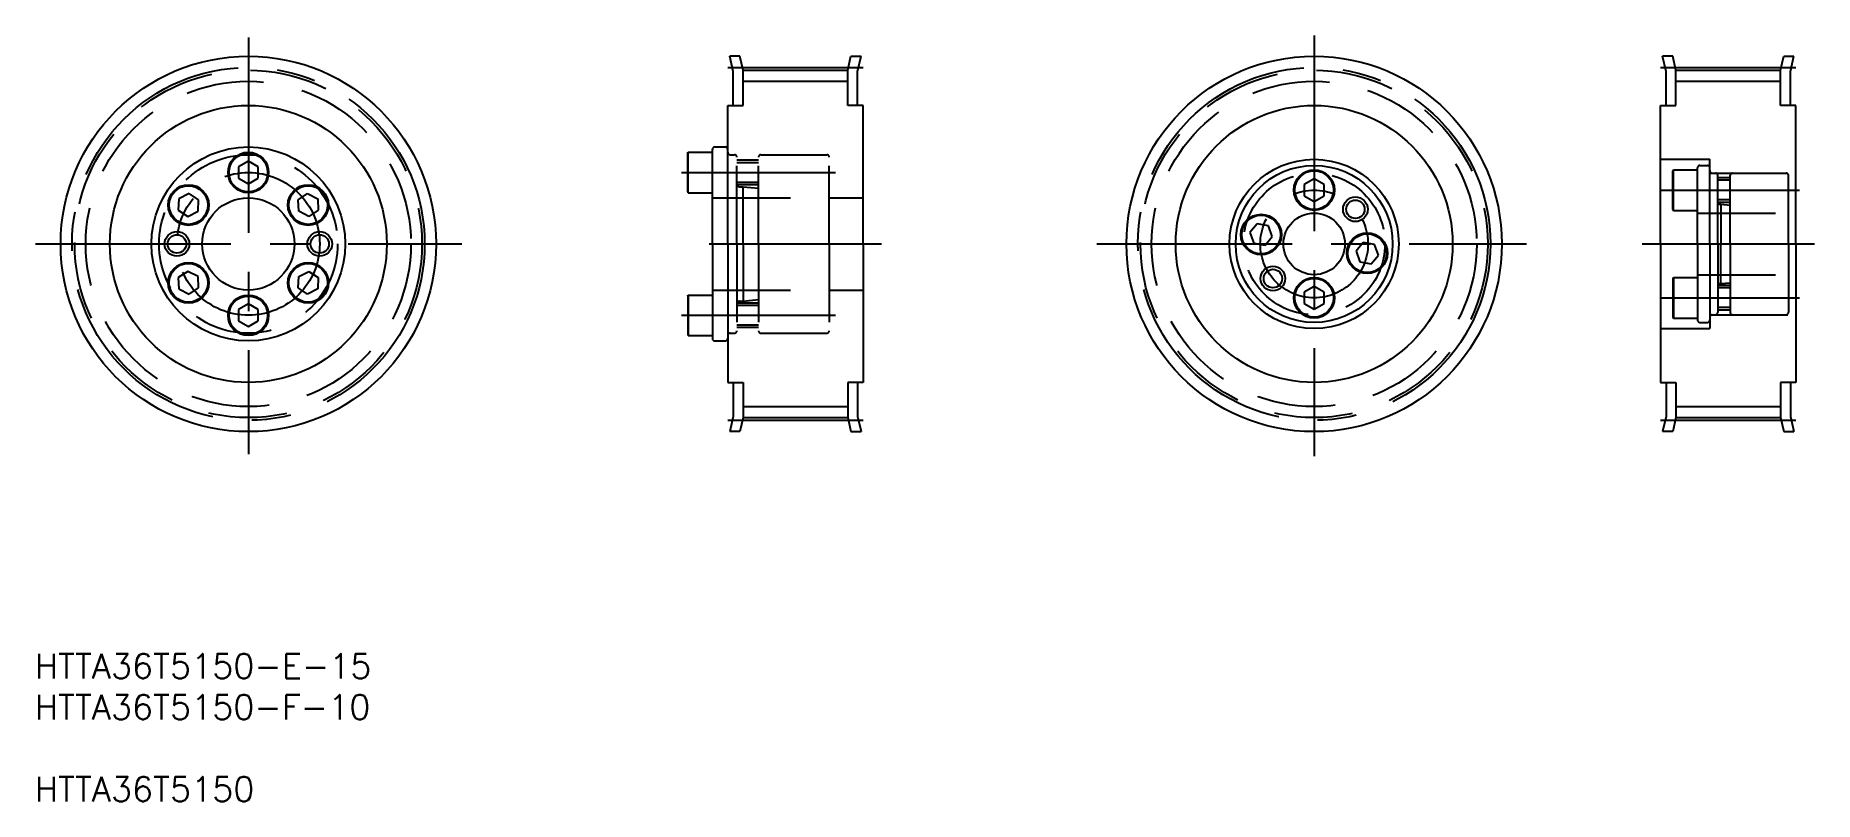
# Model space of a CAD drawing. Extents: x 15 to 304, y 12 to 136.
import ezdxf

# ---------------------------------------------------------------- set-up
doc = ezdxf.new("R2010")
doc.units = 0
doc.header["$PDMODE"] = 1
doc.linetypes.add('CENTER', pattern=[50.8, 31.75, -6.35, 6.35, -6.35])
doc.linetypes.add('DASHED', pattern=[19.05, 12.7, -6.35])
doc.layers.get('0').update_dxf_attribs({"linetype": 'CONTINUOUS'})
doc.layers.add('CENTER', color=1, linetype='CENTER')
doc.styles.add('MISUMI', font='txt.shx')

# ---------------------------------------------------------------- blocks, each defined once
blk = doc.blocks.new('*U5')
at = {"color": 7, "linetype": 'CONTINUOUS', "style": 'MISUMI'}
for s, p in [('HTTA36T5150-E-15', (15.05, 31.56)), ('HTTA36T5150-F-10', (15.05, 24.9)), ('HTTA36T5150', (15.05, 11.56))]:
    blk.add_text(s, height=4, dxfattribs=at).set_placement(p)

msp = doc.modelspace()

# ---------------------------------------------------------------- linework, layer by layer
at = {"color": 7, "linetype": 'CONTINUOUS'}
for p, q in [((128.54, 130.18), (127.96, 132.64)), ((129.61, 132.64), (127.96, 132.64)), ((128.54, 124.64), (128.54, 130.18)), ((130.14, 130.37), (129.61, 132.64)), ((130.14, 124.64), (130.14, 130.37)), ((130.14, 130.37), (147.14, 130.37)), ((147.14, 130.37), (147.67, 132.64)), ((147.14, 124.64), (147.14, 130.37)), ((147.67, 132.64), (149.32, 132.64)), ((148.74, 130.18), (149.32, 132.64)), ((148.74, 124.64), (148.74, 130.18)), ((280.15, 130.18), (279.58, 132.64)), ((281.22, 132.64), (279.58, 132.64)), ((280.15, 124.64), (280.15, 130.18)), ((281.75, 130.37), (281.22, 132.64)), ((281.75, 124.64), (281.75, 130.37)), ((281.75, 130.37), (298.75, 130.37)), ((298.75, 130.37), (299.29, 132.64)), ((298.75, 124.64), (298.75, 130.37)), ((299.29, 132.64), (300.93, 132.64)), ((300.35, 130.18), (300.93, 132.64)), ((300.35, 124.64), (300.35, 130.18)), ((127.64, 102.14), (127.64, 124.64)), ((127.64, 124.64), (130.14, 124.64)), ((149.64, 124.64), (147.14, 124.64)), ((149.64, 102.14), (149.64, 124.64)), ((279.25, 102.14), (279.25, 124.64)), ((279.25, 124.64), (281.75, 124.64)), ((301.25, 124.64), (298.75, 124.64)), ((301.25, 102.14), (301.25, 124.64)), ((121.14, 116.88), (121.23, 117.04)), ((121.14, 110.61), (121.14, 116.88)), ((121.23, 110.44), (121.23, 117.04)), ((121.23, 117.04), (125.14, 117.04)), ((125.14, 102.14), (125.14, 117.49)), ((125.14, 110.44), (125.14, 117.04)), ((125.14, 111.74), (125.14, 115.74)), ((125.54, 117.89), (127.24, 117.89)), ((127.64, 102.14), (127.64, 117.49)), ((49.73, 115.59), (48.13, 114.67)), ((48.13, 114.67), (48.13, 112.82)), ((48.13, 112.82), (49.73, 111.9)), ((51.33, 114.67), (49.73, 115.59)), ((49.73, 111.9), (51.33, 112.82)), ((50.53, 115.13), (50.53, 115.13)), ((50.93, 114.9), (50.93, 114.9)), ((51.33, 112.82), (51.33, 114.67)), ((40.1, 110.31), (38.45, 109.47)), ((41.65, 109.3), (40.1, 110.31)), ((57.81, 109.3), (59.36, 110.31)), ((59.36, 110.31), (61.01, 109.47)), ((121.14, 110.61), (121.23, 110.44)), ((121.23, 110.44), (125.14, 110.44)), ((222.95, 112.74), (221.35, 111.82)), ((221.35, 111.82), (221.35, 109.97)), ((221.35, 109.97), (222.95, 109.05)), ((224.55, 111.82), (222.95, 112.74)), ((222.95, 109.05), (224.55, 109.97)), ((224.55, 109.97), (224.55, 111.82)), ((38.45, 109.47), (38.35, 107.62)), ((38.35, 107.62), (39.9, 106.62)), ((39.9, 106.62), (41.55, 107.46)), ((41.55, 107.46), (41.65, 109.3)), ((57.91, 107.46), (57.81, 109.3)), ((59.55, 106.62), (57.91, 107.46)), ((61.1, 107.62), (59.55, 106.62)), ((61.01, 109.47), (61.1, 107.62)), ((213.7, 105.4), (212.51, 103.98)), ((215.52, 105.08), (213.7, 105.4)), ((216.15, 103.34), (215.52, 105.08)), ((125.14, 102.14), (125.14, 86.79)), ((127.64, 102.14), (127.64, 79.64)), ((149.64, 102.14), (149.64, 79.64)), ((212.51, 103.98), (213.15, 102.25)), ((213.15, 102.25), (214.97, 101.93)), ((214.97, 101.93), (216.15, 103.34)), ((230.94, 102.36), (229.75, 100.95)), ((232.76, 102.04), (230.94, 102.36)), ((233.39, 100.3), (232.76, 102.04)), ((279.25, 102.14), (279.25, 79.64)), ((301.25, 102.14), (301.25, 79.64)), ((229.75, 100.95), (230.38, 99.21)), ((230.38, 99.21), (232.2, 98.89)), ((232.2, 98.89), (233.39, 100.3)), ((39.9, 97.67), (38.35, 96.67)), ((38.35, 96.67), (38.45, 94.82)), ((41.55, 96.83), (39.9, 97.67)), ((41.65, 94.99), (41.55, 96.83)), ((57.81, 94.99), (57.91, 96.83)), ((57.91, 96.83), (59.55, 97.67)), ((59.55, 97.67), (61.1, 96.67)), ((61.1, 96.67), (61.01, 94.82)), ((38.45, 94.82), (40.1, 93.98)), ((40.1, 93.98), (41.65, 94.99)), ((59.36, 93.98), (57.81, 94.99)), ((61.01, 94.82), (59.36, 93.98)), ((121.14, 93.68), (121.23, 93.84)), ((121.14, 93.68), (121.14, 87.41)), ((121.23, 93.84), (125.14, 93.84)), ((121.23, 93.84), (121.23, 87.24)), ((125.14, 93.84), (125.14, 87.24)), ((125.14, 92.54), (125.14, 88.54)), ((222.95, 95.24), (221.35, 94.32)), ((221.35, 94.32), (221.35, 92.47)), ((224.55, 94.32), (222.95, 95.24)), ((224.55, 92.47), (224.55, 94.32)), ((49.73, 92.39), (48.13, 91.47)), ((48.13, 91.47), (48.13, 89.62)), ((51.33, 91.47), (49.73, 92.39)), ((51.33, 89.62), (51.33, 91.47)), ((221.35, 92.47), (222.95, 91.55)), ((222.95, 91.55), (224.55, 92.47)), ((48.13, 89.62), (49.73, 88.7)), ((49.73, 88.7), (51.33, 89.62)), ((121.14, 87.41), (121.23, 87.24)), ((121.23, 87.24), (125.14, 87.24)), ((125.54, 86.39), (127.24, 86.39)), ((127.64, 79.64), (130.14, 79.64)), ((128.54, 79.64), (128.54, 74.1)), ((130.14, 79.64), (130.14, 73.92)), ((147.14, 79.64), (147.14, 73.92)), ((149.64, 79.64), (147.14, 79.64)), ((148.74, 79.64), (148.74, 74.1)), ((279.25, 79.64), (281.75, 79.64)), ((280.15, 79.64), (280.15, 74.1)), ((281.75, 79.64), (281.75, 73.92)), ((298.75, 79.64), (298.75, 73.92)), ((301.25, 79.64), (298.75, 79.64)), ((300.35, 79.64), (300.35, 74.1)), ((128.54, 74.1), (127.96, 71.64)), ((130.14, 73.92), (129.61, 71.64)), ((130.14, 73.92), (147.14, 73.92)), ((147.14, 73.92), (147.67, 71.64)), ((148.74, 74.1), (149.32, 71.64)), ((280.15, 74.1), (279.58, 71.64)), ((281.75, 73.92), (281.22, 71.64)), ((281.75, 73.92), (298.75, 73.92)), ((298.75, 73.92), (299.29, 71.64)), ((300.35, 74.1), (300.93, 71.64)), ((129.61, 71.64), (127.96, 71.64)), ((147.67, 71.64), (149.32, 71.64)), ((281.22, 71.64), (279.58, 71.64)), ((299.29, 71.64), (300.93, 71.64))]:
    msp.add_line(p, q, dxfattribs=at)
at = {"color": 3, "linetype": 'CONTINUOUS'}
for p, q in [((130.14, 128.57), (147.14, 128.57)), ((281.75, 128.57), (298.75, 128.57)), ((130.14, 75.72), (147.14, 75.72)), ((281.75, 75.72), (298.75, 75.72))]:
    msp.add_line(p, q, dxfattribs=at)
at = {"color": 3, "linetype": 'DASHED'}
for p, q in [((128.05, 116.64), (128.74, 116.64)), ((129.14, 102.14), (129.14, 116.24)), ((132.64, 115.74), (129.14, 115.74)), ((132.64, 102.14), (132.64, 116.24)), ((133.04, 116.64), (143.74, 116.64)), ((144.14, 102.14), (144.14, 116.24)), ((279.25, 115.89), (287.25, 115.89)), ((287.25, 113.64), (287.25, 115.89)), ((132.64, 115.34), (129.14, 115.34)), ((281.25, 114.03), (281.35, 114.19)), ((281.25, 107.76), (281.25, 114.03)), ((281.35, 107.59), (281.35, 114.19)), ((281.35, 114.19), (285.25, 114.19)), ((285.25, 102.14), (285.25, 114.49)), ((285.25, 107.59), (285.25, 114.19)), ((285.25, 108.89), (285.25, 112.89)), ((285.65, 114.89), (286.85, 114.89)), ((287.25, 102.14), (287.25, 114.49)), ((287.25, 113.64), (301.25, 113.64)), ((287.66, 113.64), (288.15, 113.64)), ((288.55, 102.14), (288.55, 113.24)), ((290.55, 112.89), (288.55, 112.89)), ((290.55, 102.14), (290.55, 113.24)), ((290.95, 113.64), (299.65, 113.64)), ((300.05, 102.14), (300.05, 113.24)), ((132.64, 112.14), (129.14, 112.14)), ((132.64, 111.74), (129.15, 111.74)), ((129.55, 111.44), (130.14, 111.44)), ((130.14, 111.44), (132.64, 111.19)), ((130.14, 102.14), (130.14, 111.44)), ((290.55, 112.49), (288.55, 112.49)), ((125.14, 109.64), (149.64, 109.64)), ((281.25, 107.76), (281.35, 107.59)), ((281.35, 107.59), (285.25, 107.59)), ((285.25, 108.32), (285.25, 108.32)), ((285.25, 107.14), (300.05, 107.14)), ((290.55, 109.29), (288.55, 109.29)), ((290.55, 108.89), (288.55, 108.89)), ((288.55, 108.59), (289.05, 108.59)), ((289.05, 108.59), (289.05, 102.14)), ((289.05, 108.59), (290.55, 108.44)), ((285.25, 105.23), (285.25, 105.23)), ((127.64, 102.14), (127.64, 86.79)), ((129.14, 102.14), (129.14, 88.04)), ((130.14, 102.14), (130.14, 92.84)), ((132.64, 102.14), (132.64, 88.04)), ((144.14, 102.14), (144.14, 88.04)), ((285.25, 102.14), (285.25, 89.79)), ((287.25, 102.14), (287.25, 89.79)), ((288.55, 102.14), (288.55, 91.04)), ((289.05, 95.69), (289.05, 102.14)), ((290.55, 102.14), (290.55, 91.04)), ((300.05, 102.14), (300.05, 91.04)), ((281.25, 96.53), (281.35, 96.69)), ((281.25, 96.53), (281.25, 90.26)), ((281.35, 96.69), (285.25, 96.69)), ((281.35, 96.69), (281.35, 90.09)), ((285.25, 97.14), (300.05, 97.14)), ((285.25, 96.69), (285.25, 90.09)), ((288.55, 95.69), (289.05, 95.69)), ((289.05, 95.69), (290.55, 95.84)), ((125.14, 94.64), (149.64, 94.64)), ((132.64, 92.54), (129.15, 92.54)), ((129.55, 92.84), (130.14, 92.84)), ((130.14, 92.84), (132.64, 93.09)), ((285.25, 95.39), (285.25, 91.39)), ((290.55, 95.39), (288.55, 95.39)), ((290.55, 94.99), (288.55, 94.99)), ((132.64, 92.14), (129.14, 92.14)), ((281.25, 90.26), (281.35, 90.09)), ((281.35, 90.09), (285.25, 90.09)), ((287.25, 90.64), (287.25, 88.39)), ((287.25, 90.64), (301.25, 90.64)), ((287.66, 90.64), (288.15, 90.64)), ((290.55, 91.79), (288.55, 91.79)), ((290.55, 91.39), (288.55, 91.39)), ((290.95, 90.64), (299.65, 90.64)), ((128.05, 87.64), (128.74, 87.64)), ((132.64, 88.94), (129.14, 88.94)), ((132.64, 88.54), (129.14, 88.54)), ((133.04, 87.64), (143.74, 87.64)), ((279.25, 88.39), (287.25, 88.39)), ((285.65, 89.39), (286.85, 89.39))]:
    msp.add_line(p, q, dxfattribs=at)
at = {"color": 7, "linetype": 'CONTINUOUS'}
for centre, radius in [((49.73, 102.14), 30.5), ((222.95, 102.14), 30.5), ((49.73, 102.14), 22.5), ((222.95, 102.14), 22.5), ((49.73, 102.14), 15.75), ((49.73, 113.74), 3.3), ((49.73, 113.74), 3.14), ((222.95, 102.14), 13.75), ((222.95, 102.14), 12.75), ((222.95, 110.89), 3.3), ((222.95, 110.89), 3.14), ((40, 108.46), 3.3), ((40, 108.46), 3.14), ((59.46, 108.46), 3.3), ((59.46, 108.46), 3.14), ((49.73, 102.14), 7.5), ((222.95, 102.14), 5), ((229.65, 107.77), 1.5), ((38.13, 102.14), 1.5), ((61.33, 102.14), 1.5), ((231.57, 100.63), 3.3), ((231.57, 100.63), 3.14), ((40, 95.83), 3.3), ((40, 95.83), 3.14), ((59.46, 95.83), 3.3), ((59.46, 95.83), 3.14), ((216.25, 96.52), 1.5), ((222.95, 93.39), 3.3), ((222.95, 93.39), 3.14), ((49.73, 90.54), 3.3), ((49.73, 90.54), 3.14)]:
    msp.add_circle(centre, radius, dxfattribs=at)
at = {"color": 3, "linetype": 'DASHED'}
for centre, radius in [((49.73, 102.14), 28.22), ((222.95, 102.14), 28.22), ((49.73, 102.14), 26.42), ((222.95, 102.14), 26.42), ((49.73, 102.14), 14.5), ((222.95, 102.14), 11.5)]:
    msp.add_circle(centre, radius, dxfattribs=at)
at = {"color": 3}
for centre in [(229.65, 107.77), (38.13, 102.14), (61.33, 102.14), (216.25, 96.52)]:
    msp.add_circle(centre, 2, dxfattribs=at)
at = {"color": 7}
for radius in [3.3, 3.14]:
    msp.add_circle((214.33, 103.66), radius, dxfattribs=at)
at = {"color": 7, "linetype": 'CONTINUOUS'}
for centre, start, end in [((125.54, 117.49), 90, 180), ((127.24, 117.49), 0, 90), ((125.54, 86.79), 180, 270), ((127.24, 86.79), 270, 0)]:
    msp.add_arc(centre, 0.4, start, end, dxfattribs=at)
at = {"color": 3, "linetype": 'DASHED'}
for centre, radius, start, end in [((128.05, 117.05), 0.41, 180, 270), ((128.74, 116.24), 0.4, 0, 90), ((133.04, 116.24), 0.4, 90, 180), ((143.74, 116.24), 0.4, 0, 90), ((285.65, 114.49), 0.4, 90, 180), ((286.85, 114.49), 0.4, 0, 90), ((287.66, 114.05), 0.41, 180, 270), ((288.15, 113.24), 0.4, 0, 90), ((290.95, 113.24), 0.4, 90, 180), ((299.65, 113.24), 0.4, 0, 90), ((129.55, 111.85), 0.41, 180, 270), ((129.55, 92.43), 0.41, 90, 180), ((285.65, 89.79), 0.4, 180, 270), ((286.85, 89.79), 0.4, 270, 0), ((287.66, 90.23), 0.41, 90, 180), ((288.15, 91.04), 0.4, 270, 0), ((290.95, 91.04), 0.4, 180, 270), ((299.65, 91.04), 0.4, 270, 0), ((128.05, 87.23), 0.41, 90, 180), ((128.74, 88.04), 0.4, 270, 0), ((133.04, 88.04), 0.4, 180, 270), ((143.74, 88.04), 0.4, 270, 0)]:
    msp.add_arc(centre, radius, start, end, dxfattribs=at)
at = {"color": 7, "linetype": 'CONTINUOUS'}
for p in [(197.34, 124.35), (199.34, 126.85), (200.64, 121.65), (201.14, 121.65), (200.64, 113.05), (201.14, 113.05), (197.34, 110.35), (199.34, 107.85), (197.34, 106.6)]:
    msp.add_point(p, dxfattribs=at)
at = {"layer": 'CENTER', "color": 1, "linetype": 'CENTER'}
for p, q in [((222.95, 135.99), (222.95, 67.68)), ((49.73, 135.69), (49.73, 67.97)), ((127.64, 130.79), (149.64, 130.79)), ((279.25, 130.79), (301.25, 130.79)), ((120.14, 113.74), (145.14, 113.74)), ((279.25, 110.89), (301.85, 110.89)), ((15.15, 102.14), (84.44, 102.14)), ((124.64, 102.14), (152.64, 102.14)), ((187.61, 102.14), (257.47, 102.14)), ((276.25, 102.14), (304.25, 102.14)), ((279.25, 93.39), (301.85, 93.39)), ((120.14, 90.54), (145.14, 90.54)), ((127.64, 73.49), (149.64, 73.49)), ((279.25, 73.49), (301.25, 73.49))]:
    msp.add_line(p, q, dxfattribs=at)
for centre, radius in [((49.73, 102.14), 28.65), ((222.95, 102.14), 28.65), ((49.73, 102.14), 11.6), ((222.95, 102.14), 8.75)]:
    msp.add_circle(centre, radius, dxfattribs=at)

# ---------------------------------------------------------------- block references
at = {"color": 7, "linetype": 'CONTINUOUS'}
msp.add_blockref('*U5', (0, 0), dxfattribs=at)

doc.saveas('drawing.dxf')
